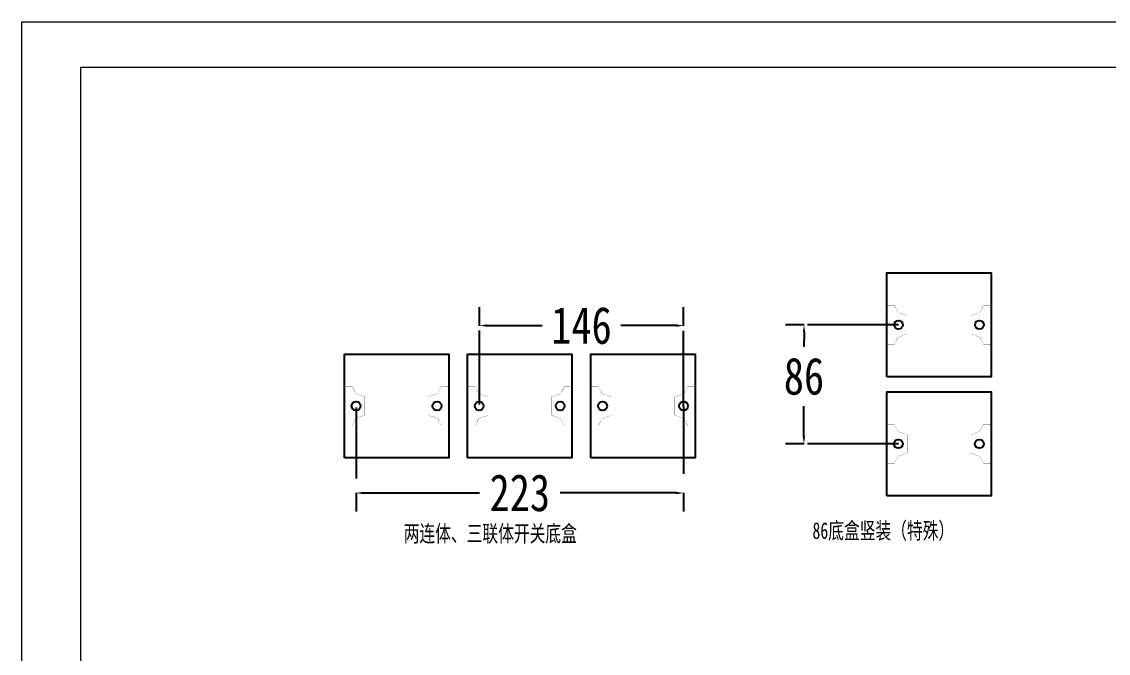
# Model space of a CAD drawing. Header units: millimetres. Extents: x 130143 to 328923, y 19139 to 134795.
# Drawn here: x 292923 to 314940, y 92493 to 105293 of the extents above; entities that cross this region are included whole.
import ezdxf

# ---------------------------------------------------------------- set-up
doc = ezdxf.new("R2010")
doc.units = ezdxf.units.MM
doc.header["$LTSCALE"] = 10
doc.layers.get('Defpoints').update_dxf_attribs({"color": 250})
doc.layers.add('邦威智能化', color=7, linetype='Continuous', lineweight=18)
doc.styles.add('DIM_FONT', font='SIMPLEX.shx', dxfattribs={"width": 0.8})
doc.styles.get("Standard").update_dxf_attribs({"font": 'arial.ttf'})
doc.styles.add('宋体', font='', dxfattribs={"width": 0.8})
doc.styles.add('黑体', font='simhei.ttf', dxfattribs={"width": 0.7})
doc.styles.get('宋体').set_extended_font_data('SimSun')
doc.dimstyles.get("Standard").update_dxf_attribs({"dimtxt": 0.18, "dimasz": 0.18, "dimexe": 0.18, "dimexo": 0.0625, "dimgap": 0.09, "dimtad": 0, "dimtih": 1, "dimtoh": 1, "dimdec": 4, "dimzin": 0, "dimdsep": 46, "dimtxsty": 'Standard', "dimcen": 0.09, "dimadec": 0, "dimazin": 0, "dimtfac": 1, "dimtdec": 4, "dimtofl": 0, "dimtmove": 0, "dimatfit": 3, "dimfxl": 1, "dimtolj": 1, "dimtzin": 0, "dimarcsym": 0})

# ---------------------------------------------------------------- blocks, each defined once
blk = doc.blocks.new('*D491')
at = {"layer": 'Defpoints', "color": 0, "transparency": 16777216}
for p in [(299698, 97511), (306333, 97511), (306333, 95742)]:
    blk.add_point(p, dxfattribs=at)
at = {"layer": '邦威智能化', "color": 0, "lineweight": -2, "transparency": 16777216}
for p, q in [((299698, 95746), (299698, 95367)), ((299848, 95742), (302199, 95742)), ((306183, 95742), (303833, 95742)), ((306333, 95746), (306333, 95367))]:
    blk.add_line(p, q, dxfattribs=at)
at = {"layer": '邦威智能化', "color": 0, "transparency": 16777216}
for points in [[(299848, 95767), (299848, 95717), (299698, 95742)], [(306183, 95767), (306183, 95717), (306333, 95742)]]:
    blk.add_solid(points, dxfattribs=at)
at = {"layer": '邦威智能化', "color": 7, "lineweight": -3, "transparency": 16777216, "insert": (303016, 95742), "char_height": 750, "attachment_point": 5, "style": 'DIM_FONT'}
blk.add_mtext('\\A1;{\\fSimSun|b0|i0|c0|p2;223}', dxfattribs=at)
blk = doc.blocks.new('*D492')
at = {"layer": 'Defpoints', "color": 0, "transparency": 16777216}
for p in [(306333, 99134), (302198, 97503), (306333, 97503)]:
    blk.add_point(p, dxfattribs=at)
at = {"layer": '邦威智能化', "color": 0, "lineweight": -2, "transparency": 16777216}
for p, q in [((302198, 99130), (302198, 99509)), ((306333, 99130), (306333, 99509)), ((302348, 99134), (303471, 99134)), ((306183, 99134), (305061, 99134))]:
    blk.add_line(p, q, dxfattribs=at)
at = {"layer": '邦威智能化', "color": 0, "transparency": 16777216}
for points in [[(302348, 99159), (302348, 99109), (302198, 99134)], [(306183, 99159), (306183, 99109), (306333, 99134)]]:
    blk.add_solid(points, dxfattribs=at)
at = {"layer": '邦威智能化', "color": 7, "lineweight": -3, "transparency": 16777216, "insert": (304266, 99134), "char_height": 750, "attachment_point": 5, "style": '宋体'}
blk.add_mtext('\\A1;146', dxfattribs=at)
blk = doc.blocks.new('*D498')
at = {"layer": 'Defpoints', "color": 0, "transparency": 16777216}
for p in [(309360, 99151), (308773, 96737), (309358, 96737)]:
    blk.add_point(p, dxfattribs=at)
at = {"layer": '邦威智能化', "color": 0, "lineweight": -2, "transparency": 16777216}
for p, q in [((308779, 99151), (308400, 99151)), ((308775, 99001), (308774, 98704)), ((308773, 96887), (308773, 97504)), ((308777, 96737), (308398, 96738))]:
    blk.add_line(p, q, dxfattribs=at)
at = {"layer": '邦威智能化', "color": 0, "transparency": 16777216}
for points in [[(308750, 99001), (308800, 99001), (308775, 99151)], [(308748, 96887), (308798, 96887), (308773, 96737)]]:
    blk.add_solid(points, dxfattribs=at)
at = {"layer": '邦威智能化', "color": 7, "lineweight": -3, "transparency": 16777216, "insert": (308774, 98104), "char_height": 750, "attachment_point": 5, "style": 'DIM_FONT'}
blk.add_mtext('\\A1;{\\fSimSun|b0|i0|c134|p2;86}', dxfattribs=at)
blk = doc.blocks.new('图框')
for points in [[(-2302, 1740), (42698, 1740), (42698, -30260), (-2302, -30260)], [(-802, 590), (41198, 590), (41198, -29110), (-802, -29110)]]:
    blk.add_lwpolyline(points, close=True)

msp = doc.modelspace()

# ---------------------------------------------------------------- linework, layer by layer
at = {"layer": '邦威智能化', "color": 5, "lineweight": -3}
for p, q in [((310689.26199, 99150.56236, 0), (308843.12068, 99150.63687, 0)), ((302198.32813, 97537.40784, 0), (302198.32813, 99032.86288, 0)), ((306333.47259, 97503.40689, 0), (306333.47259, 99024.7208, 0)), ((299698.41418, 97475.55666, 0), (299698.41418, 96037.35266, 0)), ((306333.47259, 97503.40689, 0), (306333.47259, 96130.07056, 0)), ((310687.46161, 96736.74872, 0), (308842.85223, 96736.95388, 0))]:
    msp.add_line(p, q, dxfattribs=at)
at = {"layer": '邦威智能化', "color": 9, "lineweight": -3, "elevation": 0}
for points in [[(310451.66587, 98099.00383), (310451.66587, 100202.12088), (312569.26156, 100202.12088), (312569.26156, 98099.00383)], [(310449.86549, 95685.1902), (310449.86549, 97788.30724), (312567.46118, 97788.30724), (312567.46118, 95685.1902)]]:
    msp.add_lwpolyline(points, close=True, dxfattribs=at)
at = {"layer": '邦威智能化', "color": 9, "lineweight": -3, "const_width": 3.6, "elevation": 0}
for points in [[(310451.66587, 99150.56236), (310451.66587, 99548.44573), (310606.44801, 99548.44573), (310680.53123, 99403.30194), (310867.35045, 99335.56737), (310867.35045, 99025.92649)], [(312569.26156, 99150.56236), (312569.26156, 99548.44573), (312414.47942, 99548.44573), (312340.3962, 99403.30194), (312153.57698, 99335.56737), (312153.57698, 99025.92649)], [(310451.66587, 99150.56236), (310451.66587, 98752.67898), (310606.44801, 98752.67898), (310680.53123, 98897.82277), (310867.35045, 98965.55734), (310867.35045, 99275.19822)], [(312569.26156, 99150.56236), (312569.26156, 98752.67898), (312414.47942, 98752.67898), (312340.3962, 98897.82277), (312153.57698, 98965.55734), (312153.57698, 99275.19822)], [(310449.86549, 96736.74872), (310449.86549, 97134.63209), (310604.64763, 97134.63209), (310678.73085, 96989.48831), (310865.55007, 96921.75374), (310865.55007, 96612.11286)], [(312567.46118, 96736.74872), (312567.46118, 97134.63209), (312412.67904, 97134.63209), (312338.59582, 96989.48831), (312151.7766, 96921.75374), (312151.7766, 96612.11286)], [(310449.86549, 96736.74872), (310449.86549, 96338.86535), (310604.64763, 96338.86535), (310678.73085, 96484.00914), (310865.55007, 96551.74371), (310865.55007, 96861.38459)], [(312567.46118, 96736.74872), (312567.46118, 96338.86535), (312412.67904, 96338.86535), (312338.59582, 96484.00914), (312151.7766, 96551.74371), (312151.7766, 96861.38459)]]:
    msp.add_lwpolyline(points, dxfattribs=at)
at = {"layer": '邦威智能化', "lineweight": -3, "elevation": 0}
for points in [[(299460.81806, 96451.84837), (299460.81806, 98554.96541), (301578.41376, 98554.96541), (301578.41376, 96451.84837)], [(301955.06162, 96451.84837), (301955.06162, 98554.96541), (304072.65731, 98554.96541), (304072.65731, 96451.84837)], [(304454.97556, 96451.84837), (304454.97556, 98554.96541), (306572.57125, 98554.96541), (306572.57125, 96451.84837)]]:
    msp.add_lwpolyline(points, close=True, dxfattribs=at)
at = {"layer": '邦威智能化', "lineweight": -3, "const_width": 3.6, "elevation": 0}
for points in [[(299460.81806, 97503.40689), (299460.81806, 97901.29026), (299615.6002, 97901.29026), (299689.68342, 97756.14647), (299876.50264, 97688.4119), (299876.50264, 97378.77102)], [(301578.41376, 97503.40689), (301578.41376, 97901.29026), (301423.63162, 97901.29026), (301349.5484, 97756.14647), (301162.72918, 97688.4119), (301162.72918, 97378.77102)], [(301955.06162, 97503.40689), (301955.06162, 97901.29026), (302109.84376, 97901.29026), (302183.92698, 97756.14647), (302370.7462, 97688.4119), (302370.7462, 97378.77102)], [(304072.65731, 97503.40689), (304072.65731, 97901.29026), (303917.87517, 97901.29026), (303843.79195, 97756.14647), (303656.97273, 97688.4119), (303656.97273, 97378.77102)], [(304454.97556, 97503.40689), (304454.97556, 97901.29026), (304609.7577, 97901.29026), (304683.84092, 97756.14647), (304870.66014, 97688.4119), (304870.66014, 97378.77102)], [(306572.57125, 97503.40689), (306572.57125, 97901.29026), (306417.78912, 97901.29026), (306343.7059, 97756.14647), (306156.88667, 97688.4119), (306156.88667, 97378.77102)], [(299460.81806, 97503.40689), (299460.81806, 97105.52352), (299615.6002, 97105.52352), (299689.68342, 97250.6673), (299876.50264, 97318.40187), (299876.50264, 97628.04275)], [(301578.41376, 97503.40689), (301578.41376, 97105.52352), (301423.63162, 97105.52352), (301349.5484, 97250.6673), (301162.72918, 97318.40187), (301162.72918, 97628.04275)], [(301955.06162, 97503.40689), (301955.06162, 97105.52352), (302109.84376, 97105.52352), (302183.92698, 97250.6673), (302370.7462, 97318.40187), (302370.7462, 97628.04275)], [(304072.65731, 97503.40689), (304072.65731, 97105.52352), (303917.87517, 97105.52352), (303843.79195, 97250.6673), (303656.97273, 97318.40187), (303656.97273, 97628.04275)], [(304454.97556, 97503.40689), (304454.97556, 97105.52352), (304609.7577, 97105.52352), (304683.84092, 97250.6673), (304870.66014, 97318.40187), (304870.66014, 97628.04275)], [(306572.57125, 97503.40689), (306572.57125, 97105.52352), (306417.78912, 97105.52352), (306343.7059, 97250.6673), (306156.88667, 97318.40187), (306156.88667, 97628.04275)]]:
    msp.add_lwpolyline(points, dxfattribs=at)
at = {"layer": '邦威智能化', "color": 9, "lineweight": -3}
for centre in [(310689.26199, 99150.56236, 0), (312330.16289, 99150.56236, 0), (310687.46161, 96736.74872, 0), (312328.36251, 96736.74872, 0)]:
    msp.add_circle(centre, 90.10667, dxfattribs=at)
at = {"layer": '邦威智能化', "lineweight": -3}
for centre in [(299698.41418, 97503.40689, 0), (301339.31509, 97503.40689, 0), (302192.65774, 97503.40689, 0), (303833.55864, 97503.40689, 0), (304692.57168, 97503.40689, 0), (306333.47259, 97503.40689, 0)]:
    msp.add_circle(centre, 90.10667, dxfattribs=at)

# ---------------------------------------------------------------- block references
at = {"layer": '邦威智能化', "xscale": 0.8000000000029104, "yscale": 0.7999999999992724, "zscale": 0.8}
msp.add_blockref('图框', (294763.97274, 103901.06772, 0), dxfattribs=at)

# ---------------------------------------------------------------- texts
at = {"layer": '邦威智能化', "color": 1, "linetype": 'ByBlock', "char_height": 873.6551111, "width": 7248.312385, "attachment_point": 1, "style": '黑体'}
for s, insert in [('{\\H0.3824x;两连体、三联体开关底盒}', (300663.22451, 95087.11198, 0)), ('{\\H0.3824x;\\C256;86底盒竖装（特殊）}', (308946.9426, 95146.23445, 0))]:
    msp.add_mtext(s, dxfattribs=dict(at, insert=insert))

# ---------------------------------------------------------------- dimensions: what is measured, and where the dimension line sits
at = {"layer": '邦威智能化', "color": 5, "lineweight": -3}
dim = msp.add_aligned_dim(p1=(302198.32813, 97503.40689, 0), p2=(306333.47259, 97503.40689, 0), distance=1630.81215, text='146', dimstyle='Standard', override={"dimscale": 1.5, "dimtxt": 500, "dimasz": 100, "dimexe": 250, "dimexo": 300, "dimgap": 150, "dimtxsty": '宋体', "dimclrt": 7, "dimadec": 2, "dimazin": 2, "dimfxl": 3, "dimfxlon": 1}, dxfattribs=at)
dim.commit()
dim.dimension.update_dxf_attribs({"geometry": '*D492', "text_midpoint": (304265.90036, 99134.21904, 0)})
for base, p1, p2, angle, text, picture, middle in [((308772.84282, 96737.33653, 0), (309360.18712, 99150.616, 0), (309358.37337, 96736.89654, 0), 269.956946044, '{\\fSimSun|b0|i0|c134|p2;86}', '*D498', (308773.86947, 98103.58882, 0)), ((306333.47259, 95741.86405, 0), (299698.41418, 97511.35883, 0), (306333.47259, 97511.35883, 0), 0, '{\\fSimSun|b0|i0|c0|p2;223}', '*D491', (303015.94339, 95741.86405, 0))]:
    dim = msp.add_linear_dim(base=base, p1=p1, p2=p2, angle=angle, text=text, dimstyle='Standard', override={"dimscale": 1.5, "dimtxt": 500, "dimasz": 100, "dimexe": 250, "dimexo": 300, "dimgap": 150, "dimtxsty": 'DIM_FONT', "dimclrt": 7, "dimadec": 2, "dimazin": 2, "dimfxl": 3, "dimfxlon": 1}, dxfattribs=at)
    dim.commit()
    dim.dimension.update_dxf_attribs({"geometry": picture, "text_midpoint": middle, "dimtype": 161})

doc.saveas('drawing.dxf')
